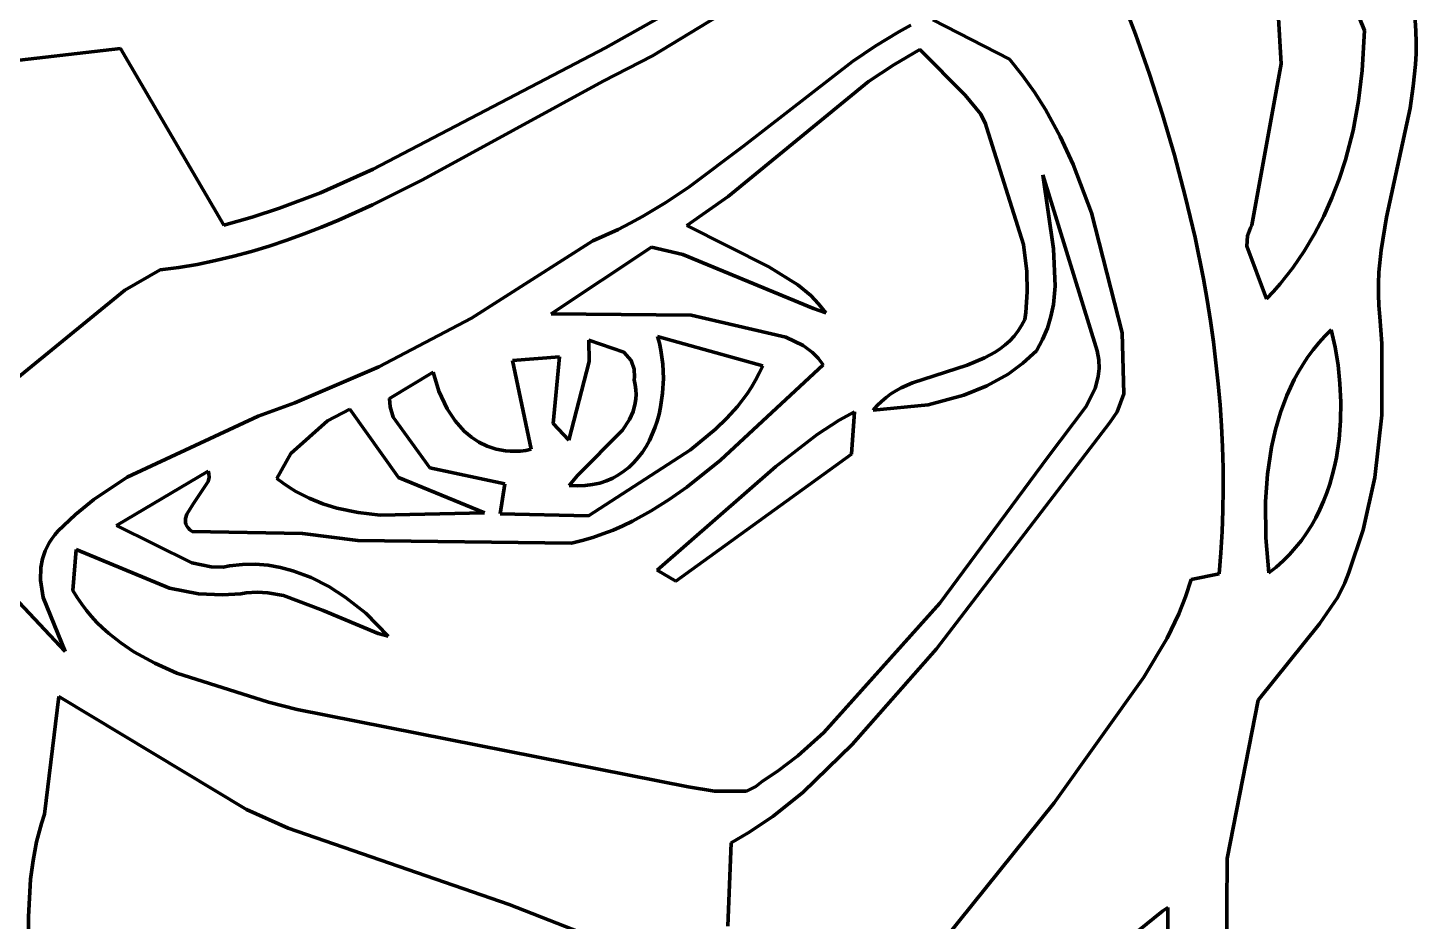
# Model space of a CAD drawing. Header units: millimetres. Extents: x 0 to 15.3, y 0 to 17.7.
# Drawn here: x 6.731 to 7.944, y 11.779 to 12.559 of the extents above; entities that cross this region are included whole.
import ezdxf

# ---------------------------------------------------------------- set-up
doc = ezdxf.new("R2010")
doc.units = ezdxf.units.MM
doc.layers.add('color#0a0a0aff', color=7, linetype='CONTINUOUS', lineweight=100)
doc.layers.add('color#ffffffff', color=7, linetype='CONTINUOUS', lineweight=100)

msp = doc.modelspace()

# ---------------------------------------------------------------- linework, layer by layer
at = {"layer": 'color#0a0a0aff'}
for p, q in [((7.899, 12.5571), (7.8252, 12.7393)), ((7.6989, 12.5537), (7.6792, 12.6054)), ((7.2359, 12.5417), (7.3308, 12.5954)), ((7.3584, 12.5845), (7.2771, 12.5347)), ((7.8236, 12.5728), (7.8263, 12.5279)), ((7.4716, 12.5434), (7.4921, 12.5558)), ((7.4921, 12.5558), (7.5026, 12.5616)), ((7.5219, 12.5662), (7.5889, 12.5318)), ((7.8971, 12.5219), (7.899, 12.5571)), ((7.9432, 12.5661), (7.944, 12.5564)), ((7.944, 12.5564), (7.9442, 12.5467)), ((7.4517, 12.53), (7.4716, 12.5434)), ((7.7111, 12.5188), (7.6989, 12.5537)), ((7.9442, 12.5467), (7.9441, 12.537)), ((6.6045, 12.5173), (6.8121, 12.5411)), ((6.8121, 12.5411), (6.9026, 12.3868)), ((7.0331, 12.4357), (7.2359, 12.5417)), ((7.2771, 12.5347), (7.2338, 12.5128)), ((7.5106, 12.5403), (7.4877, 12.527)), ((7.5502, 12.5006), (7.5106, 12.5403)), ((7.5889, 12.5318), (7.6003, 12.5177)), ((7.9441, 12.537), (7.9437, 12.5274)), ((7.3567, 12.4561), (7.4517, 12.53)), ((7.4877, 12.527), (7.4658, 12.5123)), ((7.7225, 12.4836), (7.7111, 12.5188)), ((7.8263, 12.5279), (7.8007, 12.3868)), ((7.8939, 12.4956), (7.8971, 12.5219)), ((7.9437, 12.5274), (7.9417, 12.5082)), ((7.2338, 12.5128), (7.0761, 12.4264)), ((7.4658, 12.5123), (7.343, 12.4121)), ((7.6003, 12.5177), (7.6108, 12.5031)), ((7.9417, 12.5082), (7.9388, 12.4891)), ((7.5638, 12.4839), (7.5502, 12.5006)), ((7.6108, 12.5031), (7.6204, 12.4879)), ((7.889, 12.4695), (7.8939, 12.4956)), ((7.5678, 12.4755), (7.5638, 12.4839)), ((7.6204, 12.4879), (7.6333, 12.4644)), ((7.733, 12.448), (7.7225, 12.4836)), ((7.9388, 12.4891), (7.9182, 12.3938)), ((7.5689, 12.4724), (7.5678, 12.4755)), ((7.6011, 12.37), (7.5689, 12.4724)), ((7.6333, 12.4644), (7.6446, 12.4399)), ((7.8824, 12.4439), (7.889, 12.4695)), ((7.3087, 12.4201), (7.3567, 12.4561)), ((7.7425, 12.4122), (7.733, 12.448)), ((6.9868, 12.4152), (7.0331, 12.4357)), ((7.6446, 12.4399), (7.6604, 12.3977)), ((7.8769, 12.4271), (7.8824, 12.4439)), ((7.0761, 12.4264), (7.0323, 12.4047)), ((7.6656, 12.277), (7.6181, 12.431)), ((7.6181, 12.431), (7.6274, 12.3662)), ((7.8706, 12.4107), (7.8769, 12.4271)), ((6.9512, 12.4017), (6.9868, 12.4152)), ((7.2887, 12.4068), (7.3087, 12.4201)), ((7.343, 12.4121), (7.3071, 12.3867)), ((7.751, 12.3761), (7.7425, 12.4122)), ((7.8634, 12.3947), (7.8706, 12.4107)), ((6.9271, 12.3938), (6.9512, 12.4017)), ((7.0323, 12.4047), (7.0027, 12.3914)), ((7.2682, 12.3944), (7.2887, 12.4068)), ((7.6604, 12.3977), (7.6872, 12.293)), ((6.9026, 12.3868), (6.9271, 12.3938)), ((7.0027, 12.3914), (6.9878, 12.3852)), ((7.2469, 12.3832), (7.2576, 12.3886)), ((7.2576, 12.3886), (7.2682, 12.3944)), ((7.3071, 12.3867), (7.3786, 12.3504)), ((7.8007, 12.3868), (7.7994, 12.3845)), ((7.8553, 12.3792), (7.8634, 12.3947)), ((7.9182, 12.3938), (7.9136, 12.365)), ((6.9575, 12.3738), (6.9422, 12.3687)), ((6.9727, 12.3793), (6.9575, 12.3738)), ((6.9878, 12.3852), (6.9727, 12.3793)), ((7.1189, 12.3057), (7.2248, 12.3733)), ((7.2248, 12.3733), (7.2359, 12.3781)), ((7.2359, 12.3781), (7.2469, 12.3832)), ((7.7583, 12.3399), (7.751, 12.3761)), ((7.7969, 12.3776), (7.7961, 12.3685)), ((7.7994, 12.3845), (7.7969, 12.3776)), ((7.8463, 12.3641), (7.8553, 12.3792)), ((6.9267, 12.364), (6.9111, 12.3597)), ((6.9422, 12.3687), (6.9267, 12.364)), ((7.2762, 12.3677), (7.1884, 12.3096)), ((7.3036, 12.3613), (7.2762, 12.3677)), ((7.4176, 12.314), (7.3036, 12.3613)), ((7.604, 12.3464), (7.6011, 12.37)), ((7.6274, 12.3662), (7.6287, 12.3335)), ((7.7961, 12.3685), (7.8133, 12.3226)), ((7.8363, 12.3496), (7.8463, 12.3641)), ((7.9136, 12.365), (7.9117, 12.3458)), ((6.8632, 12.35), (6.8468, 12.3479)), ((6.8793, 12.3527), (6.8632, 12.35)), ((6.8953, 12.356), (6.8793, 12.3527)), ((6.9111, 12.3597), (6.8953, 12.356)), ((7.3786, 12.3504), (7.404, 12.3349)), ((7.8253, 12.3358), (7.8363, 12.3496)), ((6.8468, 12.3479), (6.816, 12.3301)), ((7.6044, 12.3286), (7.604, 12.3464)), ((7.7615, 12.3216), (7.7583, 12.3399)), ((7.9117, 12.3458), (7.9113, 12.3361)), ((6.816, 12.3301), (6.6833, 12.2218)), ((7.404, 12.3349), (7.4153, 12.3255)), ((7.4153, 12.3255), (7.4221, 12.3183)), ((7.6032, 12.3106), (7.6044, 12.3286)), ((7.6287, 12.3335), (7.6272, 12.3175)), ((7.8133, 12.3226), (7.8194, 12.3291)), ((7.8194, 12.3291), (7.8253, 12.3358)), ((7.9113, 12.3361), (7.9112, 12.3264)), ((7.9112, 12.3264), (7.9116, 12.3167)), ((7.4283, 12.3104), (7.4176, 12.314)), ((7.4221, 12.3183), (7.4283, 12.3104)), ((7.6272, 12.3175), (7.6251, 12.3071)), ((7.7645, 12.3034), (7.7615, 12.3216)), ((7.9116, 12.3167), (7.9123, 12.3069)), ((7.038, 12.2633), (7.1189, 12.3057)), ((7.1884, 12.3096), (7.3107, 12.3084)), ((7.3107, 12.3084), (7.3357, 12.3024)), ((7.3357, 12.3024), (7.3935, 12.2891)), ((7.5995, 12.2993), (7.6023, 12.3046)), ((7.6023, 12.3046), (7.6032, 12.3106)), ((7.6251, 12.3071), (7.622, 12.2969)), ((7.7671, 12.2851), (7.7645, 12.3034)), ((7.9123, 12.3069), (7.9142, 12.2835)), ((7.2814, 12.2896), (7.283, 12.2838)), ((7.3733, 12.2641), (7.2814, 12.2896)), ((7.3935, 12.2891), (7.4087, 12.2819)), ((7.5892, 12.286), (7.5929, 12.29)), ((7.5929, 12.29), (7.5964, 12.2945)), ((7.5964, 12.2945), (7.5995, 12.2993)), ((7.622, 12.2969), (7.6178, 12.2869)), ((7.6872, 12.293), (7.6887, 12.2396)), ((7.8643, 12.29), (7.8591, 12.2842)), ((7.8698, 12.2955), (7.8643, 12.29)), ((7.8733, 12.2802), (7.8698, 12.2955)), ((7.2521, 12.2759), (7.2213, 12.2866)), ((7.2213, 12.2866), (7.2216, 12.2678)), ((7.283, 12.2838), (7.2842, 12.2778)), ((7.2842, 12.2778), (7.2859, 12.2655)), ((7.4087, 12.2819), (7.4168, 12.2757)), ((7.5671, 12.2709), (7.5765, 12.2761)), ((7.5765, 12.2761), (7.581, 12.2791)), ((7.581, 12.2791), (7.5852, 12.2824)), ((7.5852, 12.2824), (7.5892, 12.286)), ((7.6124, 12.2772), (7.6006, 12.2664)), ((7.6152, 12.282), (7.6124, 12.2772)), ((7.6178, 12.2869), (7.6152, 12.282)), ((7.6669, 12.2692), (7.6656, 12.277)), ((7.7693, 12.2668), (7.7671, 12.2851)), ((7.8542, 12.2781), (7.8496, 12.2719)), ((7.8591, 12.2842), (7.8542, 12.2781)), ((7.8759, 12.2645), (7.8733, 12.2802)), ((7.9142, 12.2835), (7.9143, 12.2209)), ((7.1958, 12.2718), (7.1548, 12.2686)), ((7.1548, 12.2686), (7.171, 12.1912)), ((7.1902, 12.2138), (7.1958, 12.2718)), ((7.2216, 12.2678), (7.2038, 12.199)), ((7.2583, 12.2686), (7.2521, 12.2759)), ((7.261, 12.261), (7.2583, 12.2686)), ((7.2859, 12.2655), (7.2865, 12.253)), ((7.4261, 12.2648), (7.3363, 12.1815)), ((7.3703, 12.2576), (7.3733, 12.2641)), ((7.4168, 12.2757), (7.4217, 12.2707)), ((7.4217, 12.2707), (7.4261, 12.2648)), ((7.5042, 12.2492), (7.5518, 12.2647)), ((7.5518, 12.2647), (7.5671, 12.2709)), ((7.6006, 12.2664), (7.5877, 12.2569)), ((7.6671, 12.2618), (7.6669, 12.2692)), ((7.7713, 12.2484), (7.7693, 12.2668)), ((7.8454, 12.2655), (7.8414, 12.2588)), ((7.8496, 12.2719), (7.8454, 12.2655)), ((7.8776, 12.2485), (7.8759, 12.2645)), ((6.9646, 12.2318), (7.038, 12.2633)), ((7.0855, 12.2584), (7.0473, 12.2355)), ((7.0903, 12.2419), (7.0855, 12.2584)), ((7.2614, 12.2542), (7.261, 12.261)), ((7.2611, 12.2517), (7.2614, 12.2542)), ((7.2865, 12.253), (7.2858, 12.2403)), ((7.367, 12.2514), (7.3703, 12.2576)), ((7.5877, 12.2569), (7.569, 12.2465)), ((7.6636, 12.2443), (7.6663, 12.2546)), ((7.6663, 12.2546), (7.6671, 12.2618)), ((7.8377, 12.252), (7.8343, 12.2451)), ((7.8414, 12.2588), (7.8377, 12.252)), ((7.0975, 12.2265), (7.0903, 12.2419)), ((7.262, 12.2474), (7.2611, 12.2517)), ((7.2625, 12.2431), (7.262, 12.2474)), ((7.2627, 12.2391), (7.2625, 12.2431)), ((7.2858, 12.2403), (7.284, 12.2279)), ((7.3596, 12.2396), (7.3634, 12.2454)), ((7.3634, 12.2454), (7.367, 12.2514)), ((7.4852, 12.2395), (7.4897, 12.2423)), ((7.4897, 12.2423), (7.4943, 12.2448)), ((7.4943, 12.2448), (7.5042, 12.2492)), ((7.569, 12.2465), (7.5491, 12.2384)), ((7.6557, 12.2283), (7.6636, 12.2443)), ((7.7729, 12.23), (7.7713, 12.2484)), ((7.8343, 12.2451), (7.8312, 12.238)), ((7.8784, 12.2323), (7.8776, 12.2485)), ((6.9324, 12.22), (6.9646, 12.2318)), ((7.0473, 12.2355), (7.0477, 12.2282)), ((7.0477, 12.2282), (7.0504, 12.2191)), ((7.26, 12.2241), (7.2619, 12.2313)), ((7.2619, 12.2313), (7.2625, 12.2352)), ((7.2625, 12.2352), (7.2627, 12.2391)), ((7.284, 12.2279), (7.2827, 12.2217)), ((7.342, 12.2183), (7.3512, 12.2286)), ((7.3512, 12.2286), (7.3596, 12.2396)), ((7.5177, 12.2301), (7.4698, 12.2252)), ((7.4698, 12.2252), (7.4732, 12.2293)), ((7.4732, 12.2293), (7.477, 12.233)), ((7.477, 12.233), (7.481, 12.2364)), ((7.481, 12.2364), (7.4852, 12.2395)), ((7.5491, 12.2384), (7.5177, 12.2301)), ((7.6225, 12.1844), (7.6557, 12.2283)), ((7.6887, 12.2396), (7.6831, 12.224)), ((7.7741, 12.2116), (7.7729, 12.23)), ((7.8312, 12.238), (7.8258, 12.2234)), ((7.8782, 12.216), (7.8784, 12.2323)), ((6.8181, 12.1668), (6.9324, 12.22)), ((6.9931, 12.2159), (6.9609, 12.1875)), ((7.0127, 12.2261), (6.9931, 12.2159)), ((7.0551, 12.1665), (7.0127, 12.2261)), ((7.0504, 12.2191), (7.0826, 12.175)), ((7.1045, 12.2161), (7.0975, 12.2265)), ((7.1126, 12.207), (7.1045, 12.2161)), ((7.2509, 12.2077), (7.257, 12.2173)), ((7.257, 12.2173), (7.26, 12.2241)), ((7.281, 12.2158), (7.2791, 12.2099)), ((7.2827, 12.2217), (7.281, 12.2158)), ((7.3319, 12.2086), (7.342, 12.2183)), ((7.4208, 12.2042), (7.44, 12.2166)), ((7.44, 12.2166), (7.4535, 12.224)), ((7.4535, 12.224), (7.451, 12.1868)), ((7.6831, 12.224), (7.6766, 12.2146)), ((7.8258, 12.2234), (7.8214, 12.2083)), ((7.8769, 12.1999), (7.8782, 12.216)), ((7.9143, 12.2209), (7.9081, 12.1666)), ((7.1188, 12.2018), (7.1126, 12.207)), ((7.2038, 12.199), (7.1902, 12.2138)), ((7.2115, 12.1681), (7.2509, 12.2077)), ((7.2768, 12.2043), (7.2743, 12.1988)), ((7.2791, 12.2099), (7.2768, 12.2043)), ((7.3101, 12.1908), (7.3319, 12.2086)), ((7.3848, 12.176), (7.4208, 12.2042)), ((7.6766, 12.2146), (7.525, 12.0168)), ((7.775, 12.1932), (7.7741, 12.2116)), ((7.8214, 12.2083), (7.8179, 12.1929)), ((7.1254, 12.1973), (7.1188, 12.2018)), ((7.1326, 12.1938), (7.1254, 12.1973)), ((7.1403, 12.1912), (7.1326, 12.1938)), ((7.1485, 12.1897), (7.1403, 12.1912)), ((7.171, 12.1912), (7.1663, 12.1902)), ((7.2714, 12.1936), (7.2682, 12.1886)), ((7.2743, 12.1988), (7.2714, 12.1936)), ((7.7755, 12.1747), (7.775, 12.1932)), ((7.8179, 12.1929), (7.8144, 12.1693)), ((7.8745, 12.1839), (7.8769, 12.1999)), ((6.9609, 12.1875), (6.9487, 12.1655)), ((7.1527, 12.1894), (7.1485, 12.1897)), ((7.1571, 12.1894), (7.1527, 12.1894)), ((7.1616, 12.1896), (7.1571, 12.1894)), ((7.1663, 12.1902), (7.1616, 12.1896)), ((7.2212, 12.1331), (7.3101, 12.1908)), ((7.2608, 12.1796), (7.2566, 12.1756)), ((7.2646, 12.184), (7.2608, 12.1796)), ((7.2682, 12.1886), (7.2646, 12.184)), ((7.451, 12.1868), (7.2974, 12.076)), ((7.3363, 12.1815), (7.307, 12.158)), ((7.5279, 12.0568), (7.6225, 12.1844)), ((7.8729, 12.176), (7.8745, 12.1839)), ((6.8889, 12.1719), (6.8086, 12.1245)), ((6.8895, 12.1701), (6.8889, 12.1719)), ((6.8896, 12.1666), (6.8895, 12.1701)), ((7.0826, 12.175), (7.1479, 12.1609)), ((7.2041, 12.1595), (7.2115, 12.1681)), ((7.2473, 12.1687), (7.2422, 12.1659)), ((7.2521, 12.172), (7.2473, 12.1687)), ((7.2566, 12.1756), (7.2521, 12.172)), ((7.281, 12.0855), (7.3848, 12.176)), ((7.7756, 12.1562), (7.7755, 12.1747)), ((7.8144, 12.1693), (7.8126, 12.1455)), ((7.8687, 12.1606), (7.8709, 12.1682)), ((7.8709, 12.1682), (7.8729, 12.176)), ((6.789, 12.1474), (6.8181, 12.1668)), ((6.8759, 12.1438), (6.8887, 12.1629)), ((6.8887, 12.1629), (6.8896, 12.1666)), ((6.9487, 12.1655), (6.9542, 12.1615)), ((6.9542, 12.1615), (6.9598, 12.1577)), ((6.9598, 12.1577), (6.9655, 12.1543)), ((7.1303, 12.1357), (7.0551, 12.1665)), ((7.1479, 12.1609), (7.1438, 12.1348)), ((7.2113, 12.1592), (7.2041, 12.1595)), ((7.2182, 12.1594), (7.2113, 12.1592)), ((7.2247, 12.1603), (7.2182, 12.1594)), ((7.2309, 12.1616), (7.2247, 12.1603)), ((7.2367, 12.1635), (7.2309, 12.1616)), ((7.2422, 12.1659), (7.2367, 12.1635)), ((7.307, 12.158), (7.2917, 12.1472)), ((7.7753, 12.1378), (7.7756, 12.1562)), ((7.8661, 12.153), (7.8687, 12.1606)), ((7.9081, 12.1666), (7.8978, 12.1208)), ((6.7728, 12.1342), (6.789, 12.1474)), ((6.8701, 12.1344), (6.8759, 12.1438)), ((6.9655, 12.1543), (6.9771, 12.1484)), ((6.9771, 12.1484), (6.989, 12.1436)), ((6.989, 12.1436), (7.0012, 12.1398)), ((7.2917, 12.1472), (7.2759, 12.1373)), ((7.8126, 12.1455), (7.8129, 12.1139)), ((7.86, 12.1384), (7.8632, 12.1457)), ((7.8632, 12.1457), (7.8661, 12.153)), ((6.7576, 12.1197), (6.7728, 12.1342)), ((6.8689, 12.1273), (6.869, 12.1307)), ((6.869, 12.1307), (6.8701, 12.1344)), ((7.0012, 12.1398), (7.0199, 12.1358)), ((7.0199, 12.1358), (7.039, 12.1336)), ((7.039, 12.1336), (7.1303, 12.1357)), ((7.1438, 12.1348), (7.2212, 12.1331)), ((7.2759, 12.1373), (7.2595, 12.1284)), ((7.7747, 12.1193), (7.7753, 12.1378)), ((7.8526, 12.1245), (7.8565, 12.1314)), ((7.8565, 12.1314), (7.86, 12.1384)), ((6.6641, 12.1205), (6.7638, 12.0146)), ((6.7547, 12.1163), (6.7576, 12.1197)), ((6.8086, 12.1245), (6.8746, 12.0919)), ((6.8694, 12.1256), (6.8689, 12.1273)), ((6.8701, 12.1239), (6.8694, 12.1256)), ((6.8712, 12.1224), (6.8701, 12.1239)), ((6.8727, 12.1208), (6.8712, 12.1224)), ((6.8747, 12.1193), (6.8727, 12.1208)), ((6.9712, 12.1175), (6.8747, 12.1193)), ((7.2425, 12.1206), (7.2337, 12.1172)), ((7.2511, 12.1243), (7.2425, 12.1206)), ((7.2595, 12.1284), (7.2511, 12.1243)), ((7.7736, 12.1008), (7.7747, 12.1193)), ((7.8484, 12.1179), (7.8526, 12.1245)), ((7.8978, 12.1208), (7.8855, 12.0836)), ((6.7464, 12.1025), (6.7499, 12.1095)), ((6.7499, 12.1095), (6.7521, 12.113)), ((6.7521, 12.113), (6.7547, 12.1163)), ((7.0196, 12.1114), (6.9712, 12.1175)), ((7.2063, 12.109), (7.0196, 12.1114)), ((7.2156, 12.1114), (7.2063, 12.109)), ((7.2248, 12.1141), (7.2156, 12.1114)), ((7.2337, 12.1172), (7.2248, 12.1141)), ((7.8129, 12.1139), (7.8155, 12.0832)), ((7.8389, 12.1052), (7.8439, 12.1114)), ((7.8439, 12.1114), (7.8484, 12.1179)), ((6.7427, 12.088), (6.744, 12.0953)), ((6.744, 12.0953), (6.7464, 12.1025)), ((6.7736, 12.1037), (6.7706, 12.0679)), ((6.8551, 12.0698), (6.7736, 12.1037)), ((7.7721, 12.0823), (7.7736, 12.1008)), ((7.828, 12.0937), (7.8336, 12.0993)), ((7.8336, 12.0993), (7.8389, 12.1052)), ((6.7424, 12.0768), (6.7427, 12.088)), ((6.8746, 12.0919), (6.8913, 12.0884)), ((6.8913, 12.0884), (6.9018, 12.0882)), ((6.9018, 12.0882), (6.9075, 12.0893)), ((6.9075, 12.0893), (6.9187, 12.0906)), ((6.9187, 12.0906), (6.9299, 12.0908)), ((6.9299, 12.0908), (6.9411, 12.0898)), ((6.9411, 12.0898), (6.9521, 12.0879)), ((6.9521, 12.0879), (6.9629, 12.085)), ((6.9629, 12.085), (6.9788, 12.079)), ((7.2974, 12.076), (7.281, 12.0855)), ((7.7476, 12.0775), (7.7721, 12.0823)), ((7.8155, 12.0832), (7.8219, 12.0883)), ((7.8219, 12.0883), (7.828, 12.0937)), ((7.8855, 12.0836), (7.882, 12.0746)), ((6.7447, 12.0618), (6.7424, 12.0768)), ((6.9788, 12.079), (6.9941, 12.0712)), ((6.9941, 12.0712), (7.0086, 12.062)), ((7.7427, 12.0622), (7.7476, 12.0775)), ((7.882, 12.0746), (7.8757, 12.0619)), ((6.7638, 12.0146), (6.7447, 12.0618)), ((6.7706, 12.0679), (6.7743, 12.0618)), ((6.7743, 12.0618), (6.7783, 12.0559)), ((6.8805, 12.065), (6.8551, 12.0698)), ((6.9013, 12.0639), (6.8805, 12.065)), ((6.9172, 12.0649), (6.9013, 12.0639)), ((6.9221, 12.0657), (6.9172, 12.0649)), ((6.9316, 12.0663), (6.9221, 12.0657)), ((6.941, 12.0658), (6.9316, 12.0663)), ((6.9546, 12.0633), (6.941, 12.0658)), ((6.9894, 12.0502), (6.9546, 12.0633)), ((7.0086, 12.062), (7.0265, 12.0479)), ((7.7368, 12.0475), (7.7427, 12.0622)), ((7.8757, 12.0619), (7.8596, 12.0386)), ((6.7783, 12.0559), (6.7825, 12.0503)), ((6.7825, 12.0503), (6.787, 12.045)), ((7.0372, 12.0302), (6.9894, 12.0502)), ((7.0265, 12.0479), (7.0462, 12.0279)), ((7.4267, 11.9436), (7.5279, 12.0568)), ((7.7265, 12.0261), (7.7368, 12.0475)), ((6.787, 12.045), (6.7916, 12.0399)), ((6.7916, 12.0399), (6.7965, 12.0351)), ((6.7965, 12.0351), (6.8017, 12.0305)), ((7.8596, 12.0386), (7.8062, 11.9721)), ((6.8017, 12.0305), (6.8125, 12.022)), ((6.8125, 12.022), (6.8239, 12.0143)), ((7.0462, 12.0279), (7.0372, 12.0302)), ((7.7063, 11.9922), (7.7265, 12.0261)), ((6.8239, 12.0143), (6.8422, 12.0042)), ((7.525, 12.0168), (7.4515, 11.9332)), ((6.8422, 12.0042), (6.8614, 11.9956)), ((6.8614, 11.9956), (6.9415, 11.9702)), ((7.628, 11.8822), (7.7063, 11.9922)), ((6.7584, 11.9753), (6.7457, 11.8723)), ((6.9223, 11.8764), (6.7584, 11.9753)), ((6.9415, 11.9702), (6.9665, 11.9637)), ((6.9665, 11.9637), (7.3081, 11.8963)), ((7.8062, 11.9721), (7.779, 11.8336)), ((7.4041, 11.9234), (7.4267, 11.9436)), ((7.4515, 11.9332), (7.4086, 11.8917)), ((7.386, 11.9096), (7.4041, 11.9234)), ((7.3674, 11.8965), (7.3732, 11.9012)), ((7.3732, 11.9012), (7.386, 11.9096)), ((7.3081, 11.8963), (7.3312, 11.8924)), ((7.3312, 11.8924), (7.3591, 11.8926)), ((7.3591, 11.8926), (7.3674, 11.8965)), ((7.4086, 11.8917), (7.382, 11.8704)), ((6.9588, 11.8603), (6.9223, 11.8764)), ((7.5046, 11.7291), (7.628, 11.8822)), ((6.7431, 11.8643), (6.7389, 11.8481)), ((6.7457, 11.8723), (6.7431, 11.8643)), ((7.382, 11.8704), (7.3607, 11.8561)), ((7.1518, 11.7934), (6.9588, 11.8603)), ((7.3607, 11.8561), (7.3458, 11.8474)), ((6.7389, 11.8481), (6.7358, 11.8319)), ((7.3458, 11.8474), (7.3427, 11.7747)), ((6.7358, 11.8319), (6.7337, 11.8155)), ((7.779, 11.8336), (7.7778, 11.6232)), ((6.7337, 11.8155), (6.7317, 11.7826)), ((7.2553, 11.7531), (7.1518, 11.7934)), ((7.7272, 11.791), (7.7226, 11.7878)), ((7.7299, 11.3615), (7.7272, 11.791)), ((6.7317, 11.7826), (6.7321, 11.6577)), ((7.7226, 11.7878), (7.7012, 11.7705))]:
    msp.add_line(p, q, dxfattribs=at)
at = {"layer": 'color#ffffffff'}
for p, q in [((7.8252, 12.7393), (7.899, 12.5571)), ((7.6792, 12.6054), (7.6989, 12.5537)), ((7.3308, 12.5954), (7.2359, 12.5417)), ((7.2771, 12.5347), (7.3584, 12.5845)), ((7.8263, 12.5279), (7.8236, 12.5728)), ((7.4921, 12.5558), (7.4716, 12.5434)), ((7.5026, 12.5616), (7.4921, 12.5558)), ((7.5889, 12.5318), (7.5219, 12.5662)), ((7.899, 12.5571), (7.8971, 12.5219)), ((7.944, 12.5564), (7.9432, 12.5661)), ((7.9442, 12.5467), (7.944, 12.5564)), ((7.4716, 12.5434), (7.4517, 12.53)), ((7.6989, 12.5537), (7.7111, 12.5188)), ((7.9441, 12.537), (7.9442, 12.5467)), ((6.8121, 12.5411), (6.6045, 12.5173)), ((6.9026, 12.3868), (6.8121, 12.5411)), ((7.2359, 12.5417), (7.0331, 12.4357)), ((7.2338, 12.5128), (7.2771, 12.5347)), ((7.4877, 12.527), (7.5106, 12.5403)), ((7.5106, 12.5403), (7.5502, 12.5006)), ((7.6003, 12.5177), (7.5889, 12.5318)), ((7.9437, 12.5274), (7.9441, 12.537)), ((7.4517, 12.53), (7.3567, 12.4561)), ((7.4658, 12.5123), (7.4877, 12.527)), ((7.7111, 12.5188), (7.7225, 12.4836)), ((7.8007, 12.3868), (7.8263, 12.5279)), ((7.8971, 12.5219), (7.8939, 12.4956)), ((7.9417, 12.5082), (7.9437, 12.5274)), ((7.0761, 12.4264), (7.2338, 12.5128)), ((7.343, 12.4121), (7.4658, 12.5123)), ((7.6108, 12.5031), (7.6003, 12.5177)), ((7.9388, 12.4891), (7.9417, 12.5082)), ((7.5502, 12.5006), (7.5638, 12.4839)), ((7.6204, 12.4879), (7.6108, 12.5031)), ((7.8939, 12.4956), (7.889, 12.4695)), ((7.5638, 12.4839), (7.5678, 12.4755)), ((7.6333, 12.4644), (7.6204, 12.4879)), ((7.7225, 12.4836), (7.733, 12.448)), ((7.9182, 12.3938), (7.9388, 12.4891)), ((7.5678, 12.4755), (7.5689, 12.4724)), ((7.5689, 12.4724), (7.6011, 12.37)), ((7.6446, 12.4399), (7.6333, 12.4644)), ((7.889, 12.4695), (7.8824, 12.4439)), ((7.3567, 12.4561), (7.3087, 12.4201)), ((7.733, 12.448), (7.7425, 12.4122)), ((7.0331, 12.4357), (6.9868, 12.4152)), ((7.6604, 12.3977), (7.6446, 12.4399)), ((7.8824, 12.4439), (7.8769, 12.4271)), ((7.0323, 12.4047), (7.0761, 12.4264)), ((7.6274, 12.3662), (7.6181, 12.431)), ((7.6181, 12.431), (7.6656, 12.277)), ((7.8769, 12.4271), (7.8706, 12.4107)), ((6.9868, 12.4152), (6.9512, 12.4017)), ((7.3087, 12.4201), (7.2887, 12.4068)), ((7.3071, 12.3867), (7.343, 12.4121)), ((7.7425, 12.4122), (7.751, 12.3761)), ((7.8706, 12.4107), (7.8634, 12.3947)), ((6.9512, 12.4017), (6.9271, 12.3938)), ((7.0027, 12.3914), (7.0323, 12.4047)), ((7.2887, 12.4068), (7.2682, 12.3944)), ((7.6872, 12.293), (7.6604, 12.3977)), ((6.9271, 12.3938), (6.9026, 12.3868)), ((6.9878, 12.3852), (7.0027, 12.3914)), ((7.2576, 12.3886), (7.2469, 12.3832)), ((7.2682, 12.3944), (7.2576, 12.3886)), ((7.3786, 12.3504), (7.3071, 12.3867)), ((7.7994, 12.3845), (7.8007, 12.3868)), ((7.8634, 12.3947), (7.8553, 12.3792)), ((7.9136, 12.365), (7.9182, 12.3938)), ((6.9422, 12.3687), (6.9575, 12.3738)), ((6.9575, 12.3738), (6.9727, 12.3793)), ((6.9727, 12.3793), (6.9878, 12.3852)), ((7.2248, 12.3733), (7.1189, 12.3057)), ((7.2359, 12.3781), (7.2248, 12.3733)), ((7.2469, 12.3832), (7.2359, 12.3781)), ((7.751, 12.3761), (7.7583, 12.3399)), ((7.7961, 12.3685), (7.7969, 12.3776)), ((7.7969, 12.3776), (7.7994, 12.3845)), ((7.8553, 12.3792), (7.8463, 12.3641)), ((6.9111, 12.3597), (6.9267, 12.364)), ((6.9267, 12.364), (6.9422, 12.3687)), ((7.1884, 12.3096), (7.2762, 12.3677)), ((7.2762, 12.3677), (7.3036, 12.3613)), ((7.3036, 12.3613), (7.4176, 12.314)), ((7.6011, 12.37), (7.604, 12.3464)), ((7.6287, 12.3335), (7.6274, 12.3662)), ((7.8133, 12.3226), (7.7961, 12.3685)), ((7.8463, 12.3641), (7.8363, 12.3496)), ((7.9117, 12.3458), (7.9136, 12.365)), ((6.8468, 12.3479), (6.8632, 12.35)), ((6.8632, 12.35), (6.8793, 12.3527)), ((6.8793, 12.3527), (6.8953, 12.356)), ((6.8953, 12.356), (6.9111, 12.3597)), ((7.404, 12.3349), (7.3786, 12.3504)), ((7.8363, 12.3496), (7.8253, 12.3358)), ((6.816, 12.3301), (6.8468, 12.3479)), ((7.604, 12.3464), (7.6044, 12.3286)), ((7.7583, 12.3399), (7.7615, 12.3216)), ((7.9113, 12.3361), (7.9117, 12.3458)), ((6.6833, 12.2218), (6.816, 12.3301)), ((7.4153, 12.3255), (7.404, 12.3349)), ((7.4221, 12.3183), (7.4153, 12.3255)), ((7.6044, 12.3286), (7.6032, 12.3106)), ((7.6272, 12.3175), (7.6287, 12.3335)), ((7.8194, 12.3291), (7.8133, 12.3226)), ((7.8253, 12.3358), (7.8194, 12.3291)), ((7.9112, 12.3264), (7.9113, 12.3361)), ((7.9116, 12.3167), (7.9112, 12.3264)), ((7.4176, 12.314), (7.4283, 12.3104)), ((7.4283, 12.3104), (7.4221, 12.3183)), ((7.6251, 12.3071), (7.6272, 12.3175)), ((7.7615, 12.3216), (7.7645, 12.3034)), ((7.9123, 12.3069), (7.9116, 12.3167)), ((7.1189, 12.3057), (7.038, 12.2633)), ((7.3107, 12.3084), (7.1884, 12.3096)), ((7.3357, 12.3024), (7.3107, 12.3084)), ((7.3935, 12.2891), (7.3357, 12.3024)), ((7.6023, 12.3046), (7.5995, 12.2993)), ((7.6032, 12.3106), (7.6023, 12.3046)), ((7.622, 12.2969), (7.6251, 12.3071)), ((7.7645, 12.3034), (7.7671, 12.2851)), ((7.9142, 12.2835), (7.9123, 12.3069)), ((7.2814, 12.2896), (7.3733, 12.2641)), ((7.283, 12.2838), (7.2814, 12.2896)), ((7.4087, 12.2819), (7.3935, 12.2891)), ((7.5929, 12.29), (7.5892, 12.286)), ((7.5964, 12.2945), (7.5929, 12.29)), ((7.5995, 12.2993), (7.5964, 12.2945)), ((7.6178, 12.2869), (7.622, 12.2969)), ((7.6887, 12.2396), (7.6872, 12.293)), ((7.8591, 12.2842), (7.8643, 12.29)), ((7.8643, 12.29), (7.8698, 12.2955)), ((7.8698, 12.2955), (7.8733, 12.2802)), ((7.2216, 12.2678), (7.2213, 12.2866)), ((7.2213, 12.2866), (7.2521, 12.2759)), ((7.2842, 12.2778), (7.283, 12.2838)), ((7.2859, 12.2655), (7.2842, 12.2778)), ((7.4168, 12.2757), (7.4087, 12.2819)), ((7.5765, 12.2761), (7.5671, 12.2709)), ((7.581, 12.2791), (7.5765, 12.2761)), ((7.5852, 12.2824), (7.581, 12.2791)), ((7.5892, 12.286), (7.5852, 12.2824)), ((7.6006, 12.2664), (7.6124, 12.2772)), ((7.6124, 12.2772), (7.6152, 12.282)), ((7.6152, 12.282), (7.6178, 12.2869)), ((7.6656, 12.277), (7.6669, 12.2692)), ((7.7671, 12.2851), (7.7693, 12.2668)), ((7.8496, 12.2719), (7.8542, 12.2781)), ((7.8542, 12.2781), (7.8591, 12.2842)), ((7.8733, 12.2802), (7.8759, 12.2645)), ((7.9143, 12.2209), (7.9142, 12.2835)), ((7.1548, 12.2686), (7.1958, 12.2718)), ((7.171, 12.1912), (7.1548, 12.2686)), ((7.1958, 12.2718), (7.1902, 12.2138)), ((7.2038, 12.199), (7.2216, 12.2678)), ((7.2521, 12.2759), (7.2583, 12.2686)), ((7.2583, 12.2686), (7.261, 12.261)), ((7.2865, 12.253), (7.2859, 12.2655)), ((7.3363, 12.1815), (7.4261, 12.2648)), ((7.3733, 12.2641), (7.3703, 12.2576)), ((7.4217, 12.2707), (7.4168, 12.2757)), ((7.4261, 12.2648), (7.4217, 12.2707)), ((7.5518, 12.2647), (7.5042, 12.2492)), ((7.5671, 12.2709), (7.5518, 12.2647)), ((7.5877, 12.2569), (7.6006, 12.2664)), ((7.6669, 12.2692), (7.6671, 12.2618)), ((7.7693, 12.2668), (7.7713, 12.2484)), ((7.8414, 12.2588), (7.8454, 12.2655)), ((7.8454, 12.2655), (7.8496, 12.2719)), ((7.8759, 12.2645), (7.8776, 12.2485)), ((7.038, 12.2633), (6.9646, 12.2318)), ((7.0473, 12.2355), (7.0855, 12.2584)), ((7.0855, 12.2584), (7.0903, 12.2419)), ((7.261, 12.261), (7.2614, 12.2542)), ((7.2614, 12.2542), (7.2611, 12.2517)), ((7.2858, 12.2403), (7.2865, 12.253)), ((7.3703, 12.2576), (7.367, 12.2514)), ((7.569, 12.2465), (7.5877, 12.2569)), ((7.6663, 12.2546), (7.6636, 12.2443)), ((7.6671, 12.2618), (7.6663, 12.2546)), ((7.8343, 12.2451), (7.8377, 12.252)), ((7.8377, 12.252), (7.8414, 12.2588)), ((7.0903, 12.2419), (7.0975, 12.2265)), ((7.2611, 12.2517), (7.262, 12.2474)), ((7.262, 12.2474), (7.2625, 12.2431)), ((7.2625, 12.2431), (7.2627, 12.2391)), ((7.284, 12.2279), (7.2858, 12.2403)), ((7.3634, 12.2454), (7.3596, 12.2396)), ((7.367, 12.2514), (7.3634, 12.2454)), ((7.4897, 12.2423), (7.4852, 12.2395)), ((7.4943, 12.2448), (7.4897, 12.2423)), ((7.5042, 12.2492), (7.4943, 12.2448)), ((7.5491, 12.2384), (7.569, 12.2465)), ((7.6636, 12.2443), (7.6557, 12.2283)), ((7.7713, 12.2484), (7.7729, 12.23)), ((7.8312, 12.238), (7.8343, 12.2451)), ((7.8776, 12.2485), (7.8784, 12.2323)), ((6.9646, 12.2318), (6.9324, 12.22)), ((7.0477, 12.2282), (7.0473, 12.2355)), ((7.0504, 12.2191), (7.0477, 12.2282)), ((7.2619, 12.2313), (7.26, 12.2241)), ((7.2625, 12.2352), (7.2619, 12.2313)), ((7.2627, 12.2391), (7.2625, 12.2352)), ((7.2827, 12.2217), (7.284, 12.2279)), ((7.3512, 12.2286), (7.342, 12.2183)), ((7.3596, 12.2396), (7.3512, 12.2286)), ((7.4698, 12.2252), (7.5177, 12.2301)), ((7.4732, 12.2293), (7.4698, 12.2252)), ((7.477, 12.233), (7.4732, 12.2293)), ((7.481, 12.2364), (7.477, 12.233)), ((7.4852, 12.2395), (7.481, 12.2364)), ((7.5177, 12.2301), (7.5491, 12.2384)), ((7.6557, 12.2283), (7.6225, 12.1844)), ((7.6831, 12.224), (7.6887, 12.2396)), ((7.7729, 12.23), (7.7741, 12.2116)), ((7.8258, 12.2234), (7.8312, 12.238)), ((7.8784, 12.2323), (7.8782, 12.216)), ((6.9324, 12.22), (6.8181, 12.1668)), ((6.9609, 12.1875), (6.9931, 12.2159)), ((6.9931, 12.2159), (7.0127, 12.2261)), ((7.0127, 12.2261), (7.0551, 12.1665)), ((7.0826, 12.175), (7.0504, 12.2191)), ((7.0975, 12.2265), (7.1045, 12.2161)), ((7.1045, 12.2161), (7.1126, 12.207)), ((7.257, 12.2173), (7.2509, 12.2077)), ((7.26, 12.2241), (7.257, 12.2173)), ((7.2791, 12.2099), (7.281, 12.2158)), ((7.281, 12.2158), (7.2827, 12.2217)), ((7.342, 12.2183), (7.3319, 12.2086)), ((7.44, 12.2166), (7.4208, 12.2042)), ((7.4535, 12.224), (7.44, 12.2166)), ((7.451, 12.1868), (7.4535, 12.224)), ((7.6766, 12.2146), (7.6831, 12.224)), ((7.8214, 12.2083), (7.8258, 12.2234)), ((7.8782, 12.216), (7.8769, 12.1999)), ((7.9081, 12.1666), (7.9143, 12.2209)), ((7.1126, 12.207), (7.1188, 12.2018)), ((7.1902, 12.2138), (7.2038, 12.199)), ((7.2509, 12.2077), (7.2115, 12.1681)), ((7.2743, 12.1988), (7.2768, 12.2043)), ((7.2768, 12.2043), (7.2791, 12.2099)), ((7.3319, 12.2086), (7.3101, 12.1908)), ((7.4208, 12.2042), (7.3848, 12.176)), ((7.525, 12.0168), (7.6766, 12.2146)), ((7.7741, 12.2116), (7.775, 12.1932)), ((7.8179, 12.1929), (7.8214, 12.2083)), ((7.1188, 12.2018), (7.1254, 12.1973)), ((7.1254, 12.1973), (7.1326, 12.1938)), ((7.1326, 12.1938), (7.1403, 12.1912)), ((7.1403, 12.1912), (7.1485, 12.1897)), ((7.1663, 12.1902), (7.171, 12.1912)), ((7.2682, 12.1886), (7.2714, 12.1936)), ((7.2714, 12.1936), (7.2743, 12.1988)), ((7.775, 12.1932), (7.7755, 12.1747)), ((7.8144, 12.1693), (7.8179, 12.1929)), ((7.8769, 12.1999), (7.8745, 12.1839)), ((6.9487, 12.1655), (6.9609, 12.1875)), ((7.1485, 12.1897), (7.1527, 12.1894)), ((7.1527, 12.1894), (7.1571, 12.1894)), ((7.1571, 12.1894), (7.1616, 12.1896)), ((7.1616, 12.1896), (7.1663, 12.1902)), ((7.3101, 12.1908), (7.2212, 12.1331)), ((7.2566, 12.1756), (7.2608, 12.1796)), ((7.2608, 12.1796), (7.2646, 12.184)), ((7.2646, 12.184), (7.2682, 12.1886)), ((7.2974, 12.076), (7.451, 12.1868)), ((7.307, 12.158), (7.3363, 12.1815)), ((7.6225, 12.1844), (7.5279, 12.0568)), ((7.8745, 12.1839), (7.8729, 12.176)), ((6.8086, 12.1245), (6.8889, 12.1719)), ((6.8889, 12.1719), (6.8895, 12.1701)), ((6.8895, 12.1701), (6.8896, 12.1666)), ((7.1479, 12.1609), (7.0826, 12.175)), ((7.2115, 12.1681), (7.2041, 12.1595)), ((7.2422, 12.1659), (7.2473, 12.1687)), ((7.2473, 12.1687), (7.2521, 12.172)), ((7.2521, 12.172), (7.2566, 12.1756)), ((7.3848, 12.176), (7.281, 12.0855)), ((7.7755, 12.1747), (7.7756, 12.1562)), ((7.8126, 12.1455), (7.8144, 12.1693)), ((7.8709, 12.1682), (7.8687, 12.1606)), ((7.8729, 12.176), (7.8709, 12.1682)), ((6.8181, 12.1668), (6.789, 12.1474)), ((6.8887, 12.1629), (6.8759, 12.1438)), ((6.8896, 12.1666), (6.8887, 12.1629)), ((6.9542, 12.1615), (6.9487, 12.1655)), ((6.9598, 12.1577), (6.9542, 12.1615)), ((6.9655, 12.1543), (6.9598, 12.1577)), ((7.0551, 12.1665), (7.1303, 12.1357)), ((7.1438, 12.1348), (7.1479, 12.1609)), ((7.2041, 12.1595), (7.2113, 12.1592)), ((7.2113, 12.1592), (7.2182, 12.1594)), ((7.2182, 12.1594), (7.2247, 12.1603)), ((7.2247, 12.1603), (7.2309, 12.1616)), ((7.2309, 12.1616), (7.2367, 12.1635)), ((7.2367, 12.1635), (7.2422, 12.1659)), ((7.2917, 12.1472), (7.307, 12.158)), ((7.7756, 12.1562), (7.7753, 12.1378)), ((7.8687, 12.1606), (7.8661, 12.153)), ((7.8978, 12.1208), (7.9081, 12.1666)), ((6.789, 12.1474), (6.7728, 12.1342)), ((6.8759, 12.1438), (6.8701, 12.1344)), ((6.9771, 12.1484), (6.9655, 12.1543)), ((6.989, 12.1436), (6.9771, 12.1484)), ((7.0012, 12.1398), (6.989, 12.1436)), ((7.2759, 12.1373), (7.2917, 12.1472)), ((7.8129, 12.1139), (7.8126, 12.1455)), ((7.8632, 12.1457), (7.86, 12.1384)), ((7.8661, 12.153), (7.8632, 12.1457)), ((6.7728, 12.1342), (6.7576, 12.1197)), ((6.869, 12.1307), (6.8689, 12.1273)), ((6.8701, 12.1344), (6.869, 12.1307)), ((7.0199, 12.1358), (7.0012, 12.1398)), ((7.039, 12.1336), (7.0199, 12.1358)), ((7.1303, 12.1357), (7.039, 12.1336)), ((7.2212, 12.1331), (7.1438, 12.1348)), ((7.2595, 12.1284), (7.2759, 12.1373)), ((7.7753, 12.1378), (7.7747, 12.1193)), ((7.8565, 12.1314), (7.8526, 12.1245)), ((7.86, 12.1384), (7.8565, 12.1314)), ((6.7638, 12.0146), (6.6641, 12.1205)), ((6.7576, 12.1197), (6.7547, 12.1163)), ((6.8746, 12.0919), (6.8086, 12.1245)), ((6.8689, 12.1273), (6.8694, 12.1256)), ((6.8694, 12.1256), (6.8701, 12.1239)), ((6.8701, 12.1239), (6.8712, 12.1224)), ((6.8712, 12.1224), (6.8727, 12.1208)), ((6.8727, 12.1208), (6.8747, 12.1193)), ((6.8747, 12.1193), (6.9712, 12.1175)), ((7.2337, 12.1172), (7.2425, 12.1206)), ((7.2425, 12.1206), (7.2511, 12.1243)), ((7.2511, 12.1243), (7.2595, 12.1284)), ((7.7747, 12.1193), (7.7736, 12.1008)), ((7.8526, 12.1245), (7.8484, 12.1179)), ((7.8855, 12.0836), (7.8978, 12.1208)), ((6.7499, 12.1095), (6.7464, 12.1025)), ((6.7521, 12.113), (6.7499, 12.1095)), ((6.7547, 12.1163), (6.7521, 12.113)), ((6.9712, 12.1175), (7.0196, 12.1114)), ((7.0196, 12.1114), (7.2063, 12.109)), ((7.2063, 12.109), (7.2156, 12.1114)), ((7.2156, 12.1114), (7.2248, 12.1141)), ((7.2248, 12.1141), (7.2337, 12.1172)), ((7.8155, 12.0832), (7.8129, 12.1139)), ((7.8439, 12.1114), (7.8389, 12.1052)), ((7.8484, 12.1179), (7.8439, 12.1114)), ((6.744, 12.0953), (6.7427, 12.088)), ((6.7464, 12.1025), (6.744, 12.0953)), ((6.7706, 12.0679), (6.7736, 12.1037)), ((6.7736, 12.1037), (6.8551, 12.0698)), ((7.7736, 12.1008), (7.7721, 12.0823)), ((7.8336, 12.0993), (7.828, 12.0937)), ((7.8389, 12.1052), (7.8336, 12.0993)), ((6.7427, 12.088), (6.7424, 12.0768)), ((6.8913, 12.0884), (6.8746, 12.0919)), ((6.9018, 12.0882), (6.8913, 12.0884)), ((6.9075, 12.0893), (6.9018, 12.0882)), ((6.9187, 12.0906), (6.9075, 12.0893)), ((6.9299, 12.0908), (6.9187, 12.0906)), ((6.9411, 12.0898), (6.9299, 12.0908)), ((6.9521, 12.0879), (6.9411, 12.0898)), ((6.9629, 12.085), (6.9521, 12.0879)), ((6.9788, 12.079), (6.9629, 12.085)), ((7.281, 12.0855), (7.2974, 12.076)), ((7.7721, 12.0823), (7.7476, 12.0775)), ((7.8219, 12.0883), (7.8155, 12.0832)), ((7.828, 12.0937), (7.8219, 12.0883)), ((7.882, 12.0746), (7.8855, 12.0836)), ((6.7424, 12.0768), (6.7447, 12.0618)), ((6.9941, 12.0712), (6.9788, 12.079)), ((7.0086, 12.062), (6.9941, 12.0712)), ((7.7476, 12.0775), (7.7427, 12.0622)), ((7.8757, 12.0619), (7.882, 12.0746)), ((6.7447, 12.0618), (6.7638, 12.0146)), ((6.7743, 12.0618), (6.7706, 12.0679)), ((6.7783, 12.0559), (6.7743, 12.0618)), ((6.8551, 12.0698), (6.8805, 12.065)), ((6.8805, 12.065), (6.9013, 12.0639)), ((6.9013, 12.0639), (6.9172, 12.0649)), ((6.9172, 12.0649), (6.9221, 12.0657)), ((6.9221, 12.0657), (6.9316, 12.0663)), ((6.9316, 12.0663), (6.941, 12.0658)), ((6.941, 12.0658), (6.9546, 12.0633)), ((6.9546, 12.0633), (6.9894, 12.0502)), ((7.0265, 12.0479), (7.0086, 12.062)), ((7.7427, 12.0622), (7.7368, 12.0475)), ((7.8596, 12.0386), (7.8757, 12.0619)), ((6.7825, 12.0503), (6.7783, 12.0559)), ((6.787, 12.045), (6.7825, 12.0503)), ((6.9894, 12.0502), (7.0372, 12.0302)), ((7.0462, 12.0279), (7.0265, 12.0479)), ((7.5279, 12.0568), (7.4267, 11.9436)), ((7.7368, 12.0475), (7.7265, 12.0261)), ((6.7916, 12.0399), (6.787, 12.045)), ((6.7965, 12.0351), (6.7916, 12.0399)), ((6.8017, 12.0305), (6.7965, 12.0351)), ((7.8062, 11.9721), (7.8596, 12.0386)), ((6.8125, 12.022), (6.8017, 12.0305)), ((6.8239, 12.0143), (6.8125, 12.022)), ((7.0372, 12.0302), (7.0462, 12.0279)), ((7.7265, 12.0261), (7.7063, 11.9922)), ((6.8422, 12.0042), (6.8239, 12.0143)), ((7.4515, 11.9332), (7.525, 12.0168)), ((6.8614, 11.9956), (6.8422, 12.0042)), ((6.9415, 11.9702), (6.8614, 11.9956)), ((7.7063, 11.9922), (7.628, 11.8822)), ((6.7457, 11.8723), (6.7584, 11.9753)), ((6.7584, 11.9753), (6.9223, 11.8764)), ((6.9665, 11.9637), (6.9415, 11.9702)), ((7.3081, 11.8963), (6.9665, 11.9637)), ((7.779, 11.8336), (7.8062, 11.9721)), ((7.4267, 11.9436), (7.4041, 11.9234)), ((7.4086, 11.8917), (7.4515, 11.9332)), ((7.4041, 11.9234), (7.386, 11.9096)), ((7.3732, 11.9012), (7.3674, 11.8965)), ((7.386, 11.9096), (7.3732, 11.9012)), ((7.3312, 11.8924), (7.3081, 11.8963)), ((7.3591, 11.8926), (7.3312, 11.8924)), ((7.3674, 11.8965), (7.3591, 11.8926)), ((7.382, 11.8704), (7.4086, 11.8917)), ((6.9223, 11.8764), (6.9588, 11.8603)), ((7.628, 11.8822), (7.5046, 11.7291)), ((6.7389, 11.8481), (6.7431, 11.8643)), ((6.7431, 11.8643), (6.7457, 11.8723)), ((7.3607, 11.8561), (7.382, 11.8704)), ((6.9588, 11.8603), (7.1518, 11.7934)), ((7.3458, 11.8474), (7.3607, 11.8561)), ((6.7358, 11.8319), (6.7389, 11.8481)), ((7.3427, 11.7747), (7.3458, 11.8474)), ((6.7337, 11.8155), (6.7358, 11.8319)), ((7.7778, 11.6232), (7.779, 11.8336)), ((6.7317, 11.7826), (6.7337, 11.8155)), ((7.1518, 11.7934), (7.2553, 11.7531)), ((7.7226, 11.7878), (7.7272, 11.791)), ((7.7272, 11.791), (7.7299, 11.3615)), ((6.7321, 11.6577), (6.7317, 11.7826)), ((7.7012, 11.7705), (7.7226, 11.7878))]:
    msp.add_line(p, q, dxfattribs=at)

doc.saveas('drawing.dxf')
